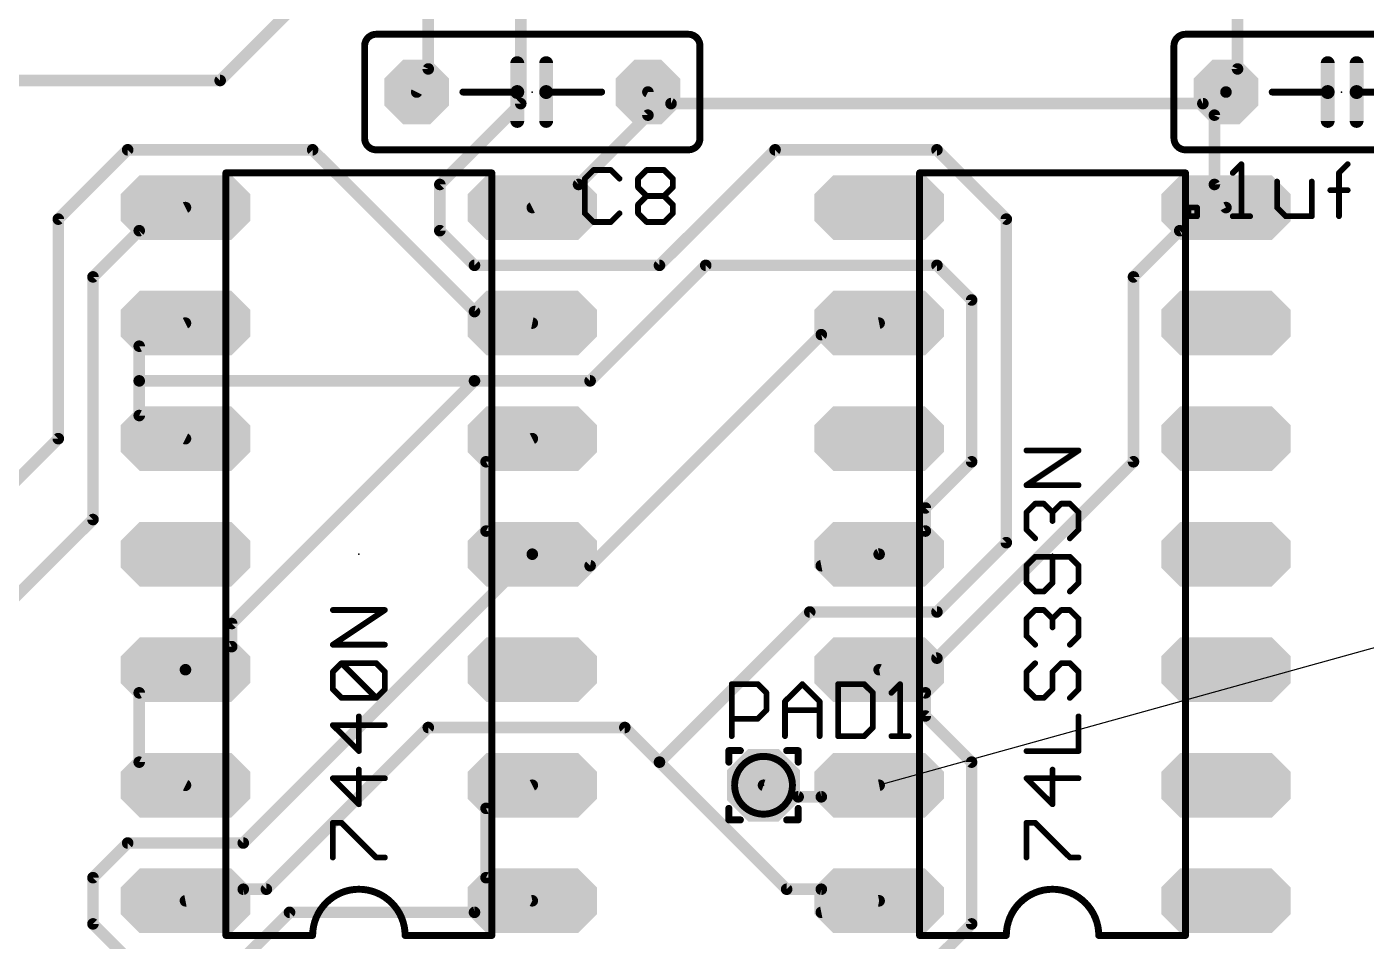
# Model space of a CAD drawing. Extents: x 0 to 127, y -4 to 62.
# Drawn here: x 26.99 to 56.42, y 24.51 to 44.62 of the extents above; entities that cross this region are included whole.
import ezdxf

# ---------------------------------------------------------------- set-up
doc = ezdxf.new("R2010")
doc.units = 0
for name, color, linetype in [('16', 172, 'CONTINUOUS'), ('17', 92, 'CONTINUOUS'), ('19', 52, 'CONTINUOUS'), ('21', 253, 'CONTINUOUS'), ('23', 7, 'CONTINUOUS'), ('25', 253, 'CONTINUOUS'), ('27', 253, 'CONTINUOUS'), ('51', 253, 'CONTINUOUS')]:
    doc.layers.add(name, color=color, linetype=linetype)

# ---------------------------------------------------------------- blocks, each defined once
blk = doc.blocks.new('OCTAGONP')
at = {"const_width": 0.5}
blk.add_lwpolyline([(-0.25, -0.1036), (-0.25, 0.1036), (-0.1036, 0.25), (0.1036, 0.25), (0.25, 0.1036), (0.25, -0.1036), (0.1036, -0.25), (-0.1036, -0.25), (-0.25, -0.1036), (-0.25, 0.1036)], dxfattribs=at)
blk = doc.blocks.new('LONGP100')
at = {"const_width": 0.5}
blk.add_lwpolyline([(-0.75, -0.1036), (-0.75, 0.1036), (-0.6036, 0.25), (0.6036, 0.25), (0.75, 0.1036), (0.75, -0.1036), (0.6036, -0.25), (-0.6036, -0.25), (-0.75, -0.1036), (-0.75, 0.1036)], dxfattribs=at)

msp = doc.modelspace()

# ---------------------------------------------------------------- linework, layer by layer
at = {"layer": '16', "const_width": 0.254}
for points in [[(53.594, 43.688), (53.594, 47.752)], [(31.242, 43.434), (35.052, 47.244)], [(37.846, 46.99), (37.846, 42.926)], [(35.814, 44.958), (35.814, 43.688)], [(21.844, 43.434), (31.242, 43.434)], [(35.814, 43.688), (35.56, 43.18)], [(53.34, 43.18), (53.594, 43.688)], [(40.64, 43.18), (40.64, 42.672)], [(41.148, 42.926), (40.64, 43.18)], [(53.34, 43.18), (52.832, 42.926)], [(53.086, 42.672), (53.34, 43.18)], [(37.846, 42.926), (36.068, 41.148)], [(52.832, 42.926), (41.148, 42.926)], [(40.64, 42.672), (39.116, 41.148)], [(53.086, 41.148), (53.086, 42.672)], [(27.686, 40.386), (29.21, 41.91)], [(29.21, 41.91), (33.274, 41.91)], [(33.274, 41.91), (36.83, 38.354)], [(40.894, 39.37), (43.434, 41.91)], [(43.434, 41.91), (46.99, 41.91)], [(46.99, 41.91), (48.514, 40.386)], [(36.068, 41.148), (36.068, 40.132)], [(39.116, 41.148), (38.1, 40.64)], [(53.34, 40.64), (53.086, 41.148)], [(29.464, 40.132), (30.48, 40.64)], [(52.324, 40.132), (53.34, 40.64)], [(27.686, 35.56), (27.686, 40.386)], [(48.514, 40.386), (48.514, 33.274)], [(28.448, 39.116), (29.464, 40.132)], [(36.068, 40.132), (36.83, 39.37)], [(51.308, 39.116), (52.324, 40.132)], [(36.83, 39.37), (40.894, 39.37)], [(39.37, 36.83), (41.91, 39.37)], [(41.91, 39.37), (46.99, 39.37)], [(46.99, 39.37), (47.752, 38.608)], [(28.448, 33.782), (28.448, 39.116)], [(51.308, 35.052), (51.308, 39.116)], [(47.752, 38.608), (47.752, 35.052)], [(36.83, 38.354), (38.1, 38.1)], [(29.464, 37.592), (30.48, 38.1)], [(39.37, 32.766), (44.45, 37.846)], [(44.45, 37.846), (45.72, 38.1)], [(29.464, 36.83), (29.464, 37.592)], [(29.464, 36.83), (29.464, 36.068)], [(36.83, 36.83), (29.464, 36.83)], [(31.496, 31.496), (36.83, 36.83)], [(36.83, 36.83), (39.37, 36.83)], [(29.464, 36.068), (30.48, 35.56)], [(26.162, 34.036), (27.686, 35.56)], [(37.084, 35.052), (38.1, 35.56)], [(37.084, 33.528), (37.084, 35.052)], [(47.752, 35.052), (46.736, 34.036)], [(46.99, 30.734), (51.308, 35.052)], [(46.736, 34.036), (46.736, 33.528)], [(26.162, 31.496), (28.448, 33.782)], [(38.1, 33.02), (37.084, 33.528)], [(46.736, 33.528), (45.72, 33.02)], [(48.514, 33.274), (46.99, 31.75)], [(31.75, 26.67), (38.1, 33.02)], [(38.1, 33.02), (39.37, 32.766)], [(45.72, 33.02), (44.45, 32.766)], [(44.196, 31.75), (40.894, 28.448)], [(46.99, 31.75), (44.196, 31.75)], [(31.496, 30.988), (31.496, 31.496)], [(30.48, 30.48), (31.496, 30.988)], [(29.464, 29.972), (30.48, 30.48)], [(45.72, 30.48), (46.99, 30.734)], [(46.736, 29.972), (45.72, 30.48)], [(29.464, 29.972), (29.464, 28.448)], [(46.736, 29.464), (46.736, 29.972)], [(47.752, 28.448), (46.736, 29.464)], [(35.814, 29.21), (32.258, 25.654)], [(40.132, 29.21), (35.814, 29.21)], [(40.894, 28.448), (40.132, 29.21)], [(29.464, 28.448), (30.48, 27.94)], [(40.894, 28.448), (43.688, 25.654)], [(47.752, 24.892), (47.752, 28.448)], [(37.084, 27.432), (38.1, 27.94)], [(43.942, 27.686), (43.18, 27.94)], [(44.45, 27.686), (45.72, 27.94)], [(43.942, 27.686), (44.45, 27.686)], [(37.084, 25.908), (37.084, 27.432)], [(28.448, 25.908), (29.21, 26.67)], [(29.21, 26.67), (31.75, 26.67)], [(28.448, 24.892), (28.448, 25.908)], [(38.1, 25.4), (37.084, 25.908)], [(31.75, 25.654), (30.48, 25.4)], [(32.258, 25.654), (31.75, 25.654)], [(43.688, 25.654), (44.45, 25.654)], [(44.45, 25.654), (45.72, 25.4)], [(36.83, 25.146), (38.1, 25.4)], [(45.72, 25.4), (44.45, 25.146)], [(28.448, 24.892), (29.21, 24.13)], [(31.75, 24.13), (32.766, 25.146)], [(32.766, 25.146), (36.83, 25.146)], [(46.99, 24.13), (47.752, 24.892)]]:
    msp.add_lwpolyline(points, dxfattribs=at)
at = {"layer": '16', "const_width": 0.127}
for points in [[(31.242, 43.3705, 1), (31.242, 43.4975)], [(35.7505, 43.688, 1), (35.8775, 43.688)], [(35.8708, 43.6596, 1), (35.7572, 43.7164)], [(53.5305, 43.688, 1), (53.6575, 43.688)], [(53.6508, 43.6596, 1), (53.5372, 43.7164)], [(31.1971, 43.4789, 1), (31.2869, 43.3891)], [(35.5032, 43.2084, 1), (35.6168, 43.1516)], [(40.7035, 43.18, 1), (40.5765, 43.18)], [(40.6684, 43.2368, 1), (40.6116, 43.1232)], [(53.2832, 43.2084, 1), (53.3968, 43.1516)], [(53.3968, 43.1516, 1), (53.2832, 43.2084)], [(53.3684, 43.1232, 1), (53.3116, 43.2368)], [(37.7825, 42.926, 1), (37.9095, 42.926)], [(37.8909, 42.8811, 1), (37.8011, 42.9709)], [(41.148, 42.9895, 1), (41.148, 42.8625)], [(41.1196, 42.8692, 1), (41.1764, 42.9828)], [(52.8036, 42.9828, 1), (52.8604, 42.8692)], [(52.832, 42.8625, 1), (52.832, 42.9895)], [(40.5765, 42.672, 1), (40.7035, 42.672)], [(40.6849, 42.6271, 1), (40.5951, 42.7169)], [(53.1495, 42.672, 1), (53.0225, 42.672)], [(53.0292, 42.7004, 1), (53.1428, 42.6436)], [(29.21, 41.9735, 1), (29.21, 41.8465)], [(29.2549, 41.8651, 1), (29.1651, 41.9549)], [(33.3189, 41.9549, 1), (33.2291, 41.8651)], [(33.274, 41.8465, 1), (33.274, 41.9735)], [(43.434, 41.9735, 1), (43.434, 41.8465)], [(43.4789, 41.8651, 1), (43.3891, 41.9549)], [(47.0349, 41.9549, 1), (46.9451, 41.8651)], [(46.99, 41.8465, 1), (46.99, 41.9735)], [(36.1315, 41.148, 1), (36.0045, 41.148)], [(36.0231, 41.1929, 1), (36.1129, 41.1031)], [(39.0711, 41.1929, 1), (39.1609, 41.1031)], [(39.1444, 41.0912, 1), (39.0876, 41.2048)], [(53.1428, 41.1764, 1), (53.0292, 41.1196)], [(53.0225, 41.148, 1), (53.1495, 41.148)], [(30.5084, 40.5832, 1), (30.4516, 40.6968)], [(38.0716, 40.6968, 1), (38.1284, 40.5832)], [(53.2832, 40.6116, 1), (53.3968, 40.6684)], [(53.3684, 40.5832, 1), (53.3116, 40.6968)], [(27.7495, 40.386, 1), (27.6225, 40.386)], [(27.6411, 40.4309, 1), (27.7309, 40.3411)], [(48.5775, 40.386, 1), (48.4505, 40.386)], [(48.4691, 40.3411, 1), (48.5589, 40.4309)], [(29.4356, 40.1888, 1), (29.4924, 40.0752)], [(29.5089, 40.0871, 1), (29.4191, 40.1769)], [(36.1129, 40.1769, 1), (36.0231, 40.0871)], [(36.0045, 40.132, 1), (36.1315, 40.132)], [(52.2956, 40.1888, 1), (52.3524, 40.0752)], [(52.3689, 40.0871, 1), (52.2791, 40.1769)], [(36.83, 39.4335, 1), (36.83, 39.3065)], [(36.7851, 39.3251, 1), (36.8749, 39.4149)], [(40.8491, 39.4149, 1), (40.9389, 39.3251)], [(40.894, 39.3065, 1), (40.894, 39.4335)], [(41.91, 39.4335, 1), (41.91, 39.3065)], [(41.9549, 39.3251, 1), (41.8651, 39.4149)], [(47.0349, 39.4149, 1), (46.9451, 39.3251)], [(46.99, 39.3065, 1), (46.99, 39.4335)], [(28.5115, 39.116, 1), (28.3845, 39.116)], [(28.4031, 39.1609, 1), (28.4929, 39.0711)], [(51.3715, 39.116, 1), (51.2445, 39.116)], [(51.2631, 39.1609, 1), (51.3529, 39.0711)], [(47.8155, 38.608, 1), (47.6885, 38.608)], [(47.7071, 38.5631, 1), (47.7969, 38.6529)], [(36.8425, 38.4163, 1), (36.8175, 38.2917)], [(36.7851, 38.3091, 1), (36.8749, 38.3989)], [(30.5084, 38.0432, 1), (30.4516, 38.1568)], [(38.0875, 38.0377, 1), (38.1125, 38.1623)], [(44.4375, 37.9083, 1), (44.4625, 37.7837)], [(44.4949, 37.8011, 1), (44.4051, 37.8909)], [(45.7325, 38.0377, 1), (45.7075, 38.1623)], [(29.5275, 37.592, 1), (29.4005, 37.592)], [(29.4356, 37.6488, 1), (29.4924, 37.5352)], [(29.5275, 36.83, 1), (29.4005, 36.83)], [(29.464, 36.8935, 1), (29.464, 36.7665)], [(29.4005, 36.83, 1), (29.5275, 36.83)], [(36.83, 36.8935, 1), (36.83, 36.7665)], [(36.8749, 36.7851, 1), (36.7851, 36.8749)], [(36.83, 36.7665, 1), (36.83, 36.8935)], [(39.3251, 36.8749, 1), (39.4149, 36.7851)], [(39.37, 36.7665, 1), (39.37, 36.8935)], [(29.4924, 36.1248, 1), (29.4356, 36.0112)], [(29.4005, 36.068, 1), (29.5275, 36.068)], [(27.6225, 35.56, 1), (27.7495, 35.56)], [(27.7309, 35.5151, 1), (27.6411, 35.6049)], [(30.4516, 35.5032, 1), (30.5084, 35.6168)], [(38.1284, 35.5032, 1), (38.0716, 35.6168)], [(37.1475, 35.052, 1), (37.0205, 35.052)], [(37.0556, 35.1088, 1), (37.1124, 34.9952)], [(47.6885, 35.052, 1), (47.8155, 35.052)], [(47.7969, 35.0071, 1), (47.7071, 35.0969)], [(51.2445, 35.052, 1), (51.3715, 35.052)], [(51.3529, 35.0071, 1), (51.2631, 35.0969)], [(46.7995, 34.036, 1), (46.6725, 34.036)], [(46.6911, 34.0809, 1), (46.7809, 33.9911)], [(28.3845, 33.782, 1), (28.5115, 33.782)], [(28.4929, 33.7371, 1), (28.4031, 33.8269)], [(37.1124, 33.5848, 1), (37.0556, 33.4712)], [(37.0205, 33.528, 1), (37.1475, 33.528)], [(46.6725, 33.528, 1), (46.7995, 33.528)], [(46.7644, 33.4712, 1), (46.7076, 33.5848)], [(48.4505, 33.274, 1), (48.5775, 33.274)], [(48.5589, 33.2291, 1), (48.4691, 33.3189)], [(38.1125, 33.0823, 1), (38.0875, 32.9577)], [(38.1449, 32.9751, 1), (38.0551, 33.0649)], [(38.0716, 32.9632, 1), (38.1284, 33.0768)], [(45.6916, 33.0768, 1), (45.7484, 32.9632)], [(45.7325, 32.9577, 1), (45.7075, 33.0823)], [(39.3251, 32.8109, 1), (39.4149, 32.7211)], [(39.3575, 32.7037, 1), (39.3825, 32.8283)], [(44.4375, 32.8283, 1), (44.4625, 32.7037)], [(44.196, 31.8135, 1), (44.196, 31.6865)], [(44.2409, 31.7051, 1), (44.1511, 31.7949)], [(46.9451, 31.7949, 1), (47.0349, 31.7051)], [(46.99, 31.6865, 1), (46.99, 31.8135)], [(31.5595, 31.496, 1), (31.4325, 31.496)], [(31.4511, 31.5409, 1), (31.5409, 31.4511)], [(31.4325, 30.988, 1), (31.5595, 30.988)], [(31.5244, 30.9312, 1), (31.4676, 31.0448)], [(30.5084, 30.4232, 1), (30.4516, 30.5368)], [(45.7484, 30.5368, 1), (45.6916, 30.4232)], [(45.7075, 30.5423, 1), (45.7325, 30.4177)], [(46.9451, 30.7789, 1), (47.0349, 30.6891)], [(47.0025, 30.6717, 1), (46.9775, 30.7963)], [(30.4516, 30.5368, 1), (30.5084, 30.4232)], [(29.5275, 29.972, 1), (29.4005, 29.972)], [(29.4356, 30.0288, 1), (29.4924, 29.9152)], [(46.7995, 29.972, 1), (46.6725, 29.972)], [(46.7076, 29.9152, 1), (46.7644, 30.0288)], [(46.7809, 29.5089, 1), (46.6911, 29.4191)], [(46.6725, 29.464, 1), (46.7995, 29.464)], [(35.814, 29.2735, 1), (35.814, 29.1465)], [(35.8589, 29.1651, 1), (35.7691, 29.2549)], [(40.1769, 29.2549, 1), (40.0871, 29.1651)], [(40.132, 29.1465, 1), (40.132, 29.2735)], [(29.4924, 28.5048, 1), (29.4356, 28.3912)], [(40.9389, 28.4929, 1), (40.8491, 28.4031)], [(40.8491, 28.4929, 1), (40.9389, 28.4031)], [(40.8491, 28.4031, 1), (40.9389, 28.4929)], [(47.8155, 28.448, 1), (47.6885, 28.448)], [(47.7071, 28.4031, 1), (47.7969, 28.4929)], [(29.4005, 28.448, 1), (29.5275, 28.448)], [(30.4516, 27.8832, 1), (30.5084, 27.9968)], [(38.1284, 27.8832, 1), (38.0716, 27.9968)], [(43.2001, 28.0002, 1), (43.1599, 27.8798)], [(45.7325, 27.8777, 1), (45.7075, 28.0023)], [(43.942, 27.7495, 1), (43.942, 27.6225)], [(43.9219, 27.6258, 1), (43.9621, 27.7462)], [(44.4375, 27.7483, 1), (44.4625, 27.6237)], [(44.45, 27.6225, 1), (44.45, 27.7495)], [(37.1475, 27.432, 1), (37.0205, 27.432)], [(37.0556, 27.4888, 1), (37.1124, 27.3752)], [(29.21, 26.7335, 1), (29.21, 26.6065)], [(29.2549, 26.6251, 1), (29.1651, 26.7149)], [(31.75, 26.6065, 1), (31.75, 26.7335)], [(31.7051, 26.7149, 1), (31.7949, 26.6251)], [(28.5115, 25.908, 1), (28.3845, 25.908)], [(28.4031, 25.9529, 1), (28.4929, 25.8631)], [(37.1124, 25.9648, 1), (37.0556, 25.8512)], [(37.0205, 25.908, 1), (37.1475, 25.908)], [(31.75, 25.7175, 1), (31.75, 25.5905)], [(31.7625, 25.5917, 1), (31.7375, 25.7163)], [(32.2131, 25.6989, 1), (32.3029, 25.6091)], [(32.258, 25.5905, 1), (32.258, 25.7175)], [(43.688, 25.7175, 1), (43.688, 25.5905)], [(43.6431, 25.6091, 1), (43.7329, 25.6989)], [(44.4625, 25.7163, 1), (44.4375, 25.5917)], [(44.45, 25.5905, 1), (44.45, 25.7175)], [(30.4675, 25.4623, 1), (30.4925, 25.3377)], [(38.0716, 25.3432, 1), (38.1284, 25.4568)], [(38.1125, 25.3377, 1), (38.0875, 25.4623)], [(45.7325, 25.3377, 1), (45.7075, 25.4623)], [(45.7075, 25.3377, 1), (45.7325, 25.4623)], [(28.4929, 24.9369, 1), (28.4031, 24.8471)], [(32.766, 25.2095, 1), (32.766, 25.0825)], [(32.8109, 25.1011, 1), (32.7211, 25.1909)], [(36.8175, 25.2083, 1), (36.8425, 25.0837)], [(36.83, 25.0825, 1), (36.83, 25.2095)], [(44.4375, 25.2083, 1), (44.4625, 25.0837)], [(47.7969, 24.8471, 1), (47.7071, 24.9369)], [(28.3845, 24.892, 1), (28.5115, 24.892)], [(47.6885, 24.892, 1), (47.8155, 24.892)]]:
    msp.add_lwpolyline(points, format="xyb", dxfattribs=at)
at = {"layer": '19'}
msp.add_line((68.58, 34.29), (45.72, 27.94), dxfattribs=at)
at = {"layer": '21'}
for points, const_width in [([(34.671, 44.45, 0.4142), (34.417, 44.196)], 0.1524), ([(34.671, 44.4881, 1), (34.671, 44.4119)], 0.0762), ([(34.671, 44.4119, 1), (34.671, 44.4881)], 0.0762), ([(41.783, 44.196, 0.4142), (41.529, 44.45)], 0.1524), ([(41.529, 44.4881, 1), (41.529, 44.4119)], 0.0762), ([(41.529, 44.4119, 1), (41.529, 44.4881)], 0.0762), ([(52.451, 44.45, 0.4142), (52.197, 44.196)], 0.1524), ([(52.451, 44.4881, 1), (52.451, 44.4119)], 0.0762), ([(52.451, 44.4119, 1), (52.451, 44.4881)], 0.0762), ([(34.4551, 44.196, 1), (34.3789, 44.196)], 0.0762), ([(34.3789, 44.196, 1), (34.4551, 44.196)], 0.0762), ([(41.8211, 44.196, 1), (41.7449, 44.196)], 0.0762), ([(41.7449, 44.196, 1), (41.8211, 44.196)], 0.0762), ([(52.2351, 44.196, 1), (52.1589, 44.196)], 0.0762), ([(52.1589, 44.196, 1), (52.2351, 44.196)], 0.0762), ([(37.846, 43.815, 1), (37.6936, 43.815)], 0.1524), ([(38.481, 43.815, 1), (38.3286, 43.815)], 0.1524), ([(55.6514, 43.815, 1), (55.499, 43.815)], 0.1524), ([(56.2864, 43.815, 1), (56.134, 43.815)], 0.1524), ([(37.846, 43.18, 1), (37.6936, 43.18)], 0.1524), ([(38.481, 43.18, 1), (38.3286, 43.18)], 0.1524), ([(55.6514, 43.18, 1), (55.499, 43.18)], 0.1524), ([(56.2864, 43.18, 1), (56.134, 43.18)], 0.1524), ([(36.576, 43.2181, 1), (36.576, 43.1419)], 0.0762), ([(37.6936, 43.18, 1), (37.846, 43.18)], 0.1524), ([(37.7698, 43.1419, 1), (37.7698, 43.2181)], 0.0762), ([(38.3286, 43.18, 1), (38.481, 43.18)], 0.1524), ([(38.4048, 43.2181, 1), (38.4048, 43.1419)], 0.0762), ([(39.624, 43.1419, 1), (39.624, 43.2181)], 0.0762), ([(54.356, 43.2181, 1), (54.356, 43.1419)], 0.0762), ([(55.499, 43.18, 1), (55.6514, 43.18)], 0.1524), ([(55.5752, 43.1419, 1), (55.5752, 43.2181)], 0.0762), ([(56.134, 43.18, 1), (56.2864, 43.18)], 0.1524), ([(56.2102, 43.2181, 1), (56.2102, 43.1419)], 0.0762), ([(37.6936, 42.545, 1), (37.846, 42.545)], 0.1524), ([(38.3286, 42.545, 1), (38.481, 42.545)], 0.1524), ([(55.499, 42.545, 1), (55.6514, 42.545)], 0.1524), ([(56.134, 42.545, 1), (56.2864, 42.545)], 0.1524), ([(34.417, 42.164, 0.4142), (34.671, 41.91)], 0.1524), ([(34.4551, 42.164, 1), (34.3789, 42.164)], 0.0762), ([(34.3789, 42.164, 1), (34.4551, 42.164)], 0.0762), ([(41.529, 41.91, 0.4142), (41.783, 42.164)], 0.1524), ([(41.8211, 42.164, 1), (41.7449, 42.164)], 0.0762), ([(41.7449, 42.164, 1), (41.8211, 42.164)], 0.0762), ([(52.197, 42.164, 0.4142), (52.451, 41.91)], 0.1524), ([(52.2351, 42.164, 1), (52.1589, 42.164)], 0.0762), ([(52.1589, 42.164, 1), (52.2351, 42.164)], 0.0762), ([(34.671, 41.9481, 1), (34.671, 41.8719)], 0.0762), ([(34.671, 41.8719, 1), (34.671, 41.9481)], 0.0762), ([(41.529, 41.9481, 1), (41.529, 41.8719)], 0.0762), ([(41.529, 41.8719, 1), (41.529, 41.9481)], 0.0762), ([(52.451, 41.9481, 1), (52.451, 41.8719)], 0.0762), ([(52.451, 41.8719, 1), (52.451, 41.9481)], 0.0762), ([(31.4071, 41.402, 1), (31.3309, 41.402)], 0.0762), ([(31.369, 41.4401, 1), (31.369, 41.3639)], 0.0762), ([(37.2491, 41.402, 1), (37.1729, 41.402)], 0.0762), ([(37.211, 41.3639, 1), (37.211, 41.4401)], 0.0762), ([(46.6471, 41.402, 1), (46.5709, 41.402)], 0.0762), ([(46.609, 41.4401, 1), (46.609, 41.3639)], 0.0762), ([(52.4891, 41.402, 1), (52.4129, 41.402)], 0.0762), ([(52.451, 41.3639, 1), (52.451, 41.4401)], 0.0762), ([(42.418, 28.7401, 1), (42.418, 28.6639)], 0.0762), ([(42.4561, 28.702, 1), (42.3799, 28.702)], 0.0762), ([(42.672, 28.6639, 1), (42.672, 28.7401)], 0.0762), ([(43.688, 28.7401, 1), (43.688, 28.6639)], 0.0762), ([(43.9801, 28.702, 1), (43.9039, 28.702)], 0.0762), ([(43.942, 28.6639, 1), (43.942, 28.7401)], 0.0762), ([(42.3799, 28.448, 1), (42.4561, 28.448)], 0.0762), ([(43.9039, 28.448, 1), (43.9801, 28.448)], 0.0762), ([(42.4561, 27.432, 1), (42.3799, 27.432)], 0.0762), ([(43.9801, 27.432, 1), (43.9039, 27.432)], 0.0762), ([(42.418, 27.2161, 1), (42.418, 27.1399)], 0.0762), ([(42.3799, 27.178, 1), (42.4561, 27.178)], 0.0762), ([(42.672, 27.1399, 1), (42.672, 27.2161)], 0.0762), ([(43.688, 27.2161, 1), (43.688, 27.1399)], 0.0762), ([(43.9039, 27.178, 1), (43.9801, 27.178)], 0.0762), ([(43.942, 27.1399, 1), (43.942, 27.2161)], 0.0762), ([(35.306, 24.638, 1), (33.274, 24.638)], 0.1524), ([(50.546, 24.638, 1), (48.514, 24.638)], 0.1524), ([(31.369, 24.6761, 1), (31.369, 24.5999)], 0.0762), ([(31.3309, 24.638, 1), (31.4071, 24.638)], 0.0762), ([(33.2359, 24.638, 1), (33.3121, 24.638)], 0.0762), ([(33.274, 24.5999, 1), (33.274, 24.6761)], 0.0762), ([(35.306, 24.6761, 1), (35.306, 24.5999)], 0.0762), ([(35.2679, 24.638, 1), (35.3441, 24.638)], 0.0762), ([(37.1729, 24.638, 1), (37.2491, 24.638)], 0.0762), ([(37.211, 24.5999, 1), (37.211, 24.6761)], 0.0762), ([(46.609, 24.6761, 1), (46.609, 24.5999)], 0.0762), ([(46.5709, 24.638, 1), (46.6471, 24.638)], 0.0762), ([(48.4759, 24.638, 1), (48.5521, 24.638)], 0.0762), ([(48.514, 24.5999, 1), (48.514, 24.6761)], 0.0762), ([(50.546, 24.6761, 1), (50.546, 24.5999)], 0.0762), ([(50.5079, 24.638, 1), (50.5841, 24.638)], 0.0762), ([(52.4129, 24.638, 1), (52.4891, 24.638)], 0.0762), ([(52.451, 24.5999, 1), (52.451, 24.6761)], 0.0762)]:
    msp.add_lwpolyline(points, format="xyb", dxfattribs=dict(at, const_width=const_width))
for points, const_width in [([(41.529, 44.45), (34.671, 44.45)], 0.1524), ([(59.309, 44.45), (52.451, 44.45)], 0.1524), ([(34.417, 44.196), (34.417, 42.164)], 0.1524), ([(41.783, 42.164), (41.783, 44.196)], 0.1524), ([(52.197, 44.196), (52.197, 42.164)], 0.1524), ([(37.7698, 43.18), (37.7698, 43.815)], 0.3048), ([(38.4048, 43.18), (38.4048, 43.815)], 0.3048), ([(55.5752, 43.815), (55.5752, 43.18)], 0.3048), ([(56.2102, 43.815), (56.2102, 43.18)], 0.3048), ([(37.7698, 42.545), (37.7698, 43.18)], 0.3048), ([(38.4048, 42.545), (38.4048, 43.18)], 0.3048), ([(55.5752, 43.18), (55.5752, 42.545)], 0.3048), ([(56.2102, 43.18), (56.2102, 42.545)], 0.3048), ([(37.7698, 43.18), (36.576, 43.18)], 0.1524), ([(38.4048, 43.18), (39.624, 43.18)], 0.1524), ([(55.5752, 43.18), (54.356, 43.18)], 0.1524), ([(56.2102, 43.18), (57.404, 43.18)], 0.1524), ([(34.671, 41.91), (41.529, 41.91)], 0.1524), ([(52.451, 41.91), (59.309, 41.91)], 0.1524), ([(31.369, 41.402), (31.369, 24.638)], 0.1524), ([(31.369, 41.402), (37.211, 41.402)], 0.1524), ([(37.211, 24.638), (37.211, 41.402)], 0.1524), ([(46.609, 41.402), (46.609, 24.638)], 0.1524), ([(46.609, 41.402), (52.451, 41.402)], 0.1524), ([(52.451, 24.638), (52.451, 41.402)], 0.1524), ([(42.418, 28.702), (42.672, 28.702)], 0.1524), ([(42.418, 28.702), (42.418, 28.448)], 0.1524), ([(43.942, 28.702), (43.688, 28.702)], 0.1524), ([(43.942, 28.702), (43.942, 28.448)], 0.1524), ([(42.418, 27.178), (42.418, 27.432)], 0.1524), ([(43.942, 27.432), (43.942, 27.178)], 0.1524), ([(42.672, 27.178), (42.418, 27.178)], 0.1524), ([(43.942, 27.178), (43.688, 27.178)], 0.1524), ([(31.369, 24.638), (33.274, 24.638)], 0.1524), ([(37.211, 24.638), (35.306, 24.638)], 0.1524), ([(46.609, 24.638), (48.514, 24.638)], 0.1524), ([(52.451, 24.638), (50.546, 24.638)], 0.1524)]:
    msp.add_lwpolyline(points, dxfattribs=dict(at, const_width=const_width))
at = {"layer": '23'}
for p in [(38.1, 43.18), (55.88, 43.18), (34.29, 33.02), (49.53, 33.02), (43.18, 27.94)]:
    msp.add_point(p, dxfattribs=at)
at = {"layer": '25', "const_width": 0.127}
for points in [[(39.4444, 41.4664), (39.2538, 41.2758)], [(39.8257, 41.4664), (39.4444, 41.4664)], [(40.0164, 41.2758), (39.8257, 41.4664)], [(40.4231, 41.2758), (40.6137, 41.4664)], [(40.6137, 41.4664), (40.995, 41.4664)], [(40.995, 41.4664), (41.1857, 41.2758)], [(39.2538, 41.2758), (39.2538, 40.5131)], [(40.4231, 41.0851), (40.4231, 41.2758)], [(41.1857, 41.2758), (41.1857, 41.0851)], [(40.6137, 40.8944), (40.4231, 41.0851)], [(40.4231, 40.7038), (40.6137, 40.8944)], [(40.6137, 40.8944), (40.995, 40.8944)], [(41.1857, 41.0851), (40.995, 40.8944)], [(40.995, 40.8944), (41.1857, 40.7038)], [(40.4231, 40.5131), (40.4231, 40.7038)], [(41.1857, 40.7038), (41.1857, 40.5131)], [(39.2538, 40.5131), (39.4444, 40.3225)], [(39.4444, 40.3225), (39.8257, 40.3225)], [(39.8257, 40.3225), (40.0164, 40.5131)], [(40.6137, 40.3225), (40.4231, 40.5131)], [(40.995, 40.3225), (40.6137, 40.3225)], [(41.1857, 40.5131), (40.995, 40.3225)], [(42.4815, 29.0195), (42.4815, 30.1634)], [(42.4815, 30.1634), (43.0534, 30.1634)], [(43.0534, 30.1634), (43.2441, 29.9728)], [(43.2441, 29.9728), (43.2441, 29.5914)], [(43.6508, 29.7821), (44.0321, 30.1634)], [(44.0321, 30.1634), (44.4134, 29.7821)], [(44.8201, 30.1634), (44.8201, 29.0195)], [(45.392, 30.1634), (44.8201, 30.1634)], [(45.5827, 29.9728), (45.392, 30.1634)], [(45.5827, 29.2101), (45.5827, 29.9728)], [(45.9894, 29.9728), (46.18, 30.1634)], [(46.18, 30.1634), (46.18, 29.0195)], [(43.6508, 29.0195), (43.6508, 29.7821)], [(44.4134, 29.7821), (44.4134, 29.0195)], [(43.0534, 29.4008), (42.4815, 29.4008)], [(43.2441, 29.5914), (43.0534, 29.4008)], [(43.6508, 29.5914), (44.4134, 29.5914)], [(45.392, 29.0195), (45.5827, 29.2101)], [(44.8201, 29.0195), (45.392, 29.0195)], [(45.9894, 29.0195), (46.3707, 29.0195)]]:
    msp.add_lwpolyline(points, dxfattribs=at)
at = {"layer": '25', "const_width": 0.0635}
for points in [[(39.4444, 41.4982, 1), (39.4444, 41.4346)], [(39.4669, 41.4439, 1), (39.4219, 41.4889)], [(39.8481, 41.4889, 1), (39.8033, 41.4439)], [(39.8257, 41.4346, 1), (39.8257, 41.4982)], [(40.6137, 41.4982, 1), (40.6137, 41.4346)], [(40.6362, 41.4439, 1), (40.5912, 41.4889)], [(41.0174, 41.4889, 1), (40.9726, 41.4439)], [(40.995, 41.4346, 1), (40.995, 41.4982)], [(39.2313, 41.2983, 1), (39.2763, 41.2533)], [(39.2856, 41.2758, 1), (39.2221, 41.2758)], [(39.994, 41.2533, 1), (40.0388, 41.2983)], [(40.4006, 41.2983, 1), (40.4456, 41.2533)], [(40.4549, 41.2758, 1), (40.3914, 41.2758)], [(41.2175, 41.2758, 1), (41.154, 41.2758)], [(41.1633, 41.2533, 1), (41.2081, 41.2983)], [(40.4456, 41.1075, 1), (40.4006, 41.0627)], [(40.3914, 41.0851, 1), (40.4549, 41.0851)], [(40.6137, 40.9262, 1), (40.6137, 40.8627)], [(40.6362, 40.8719, 1), (40.5912, 40.9169)], [(40.5912, 40.872, 1), (40.6362, 40.9168)], [(40.9725, 40.9169, 1), (41.0175, 40.8719)], [(41.0174, 40.9169, 1), (40.9726, 40.8719)], [(40.995, 40.8627, 1), (40.995, 40.9262)], [(41.154, 41.0851, 1), (41.2175, 41.0851)], [(41.2082, 41.0626, 1), (41.1632, 41.1076)], [(40.4006, 40.7263, 1), (40.4456, 40.6813)], [(40.4549, 40.7038, 1), (40.3914, 40.7038)], [(41.2175, 40.7038, 1), (41.154, 40.7038)], [(41.1633, 40.6813, 1), (41.2081, 40.7263)], [(39.2763, 40.5356, 1), (39.2313, 40.4906)], [(39.2221, 40.5131, 1), (39.2856, 40.5131)], [(39.4444, 40.3543, 1), (39.4444, 40.2908)], [(39.4219, 40.3, 1), (39.4669, 40.345)], [(39.8033, 40.345, 1), (39.8481, 40.3)], [(39.8257, 40.2908, 1), (39.8257, 40.3543)], [(40.0388, 40.4906, 1), (39.994, 40.5356)], [(40.4456, 40.5356, 1), (40.4006, 40.4906)], [(40.3914, 40.5131, 1), (40.4549, 40.5131)], [(40.6137, 40.3543, 1), (40.6137, 40.2908)], [(40.5912, 40.3, 1), (40.6362, 40.345)], [(40.9726, 40.345, 1), (41.0174, 40.3)], [(40.995, 40.2908, 1), (40.995, 40.3543)], [(41.154, 40.5131, 1), (41.2175, 40.5131)], [(41.2081, 40.4906, 1), (41.1633, 40.5356)], [(42.5133, 30.1634, 1), (42.4498, 30.1634)], [(42.4815, 30.1952, 1), (42.4815, 30.1317)], [(43.0758, 30.1859, 1), (43.031, 30.1409)], [(43.0534, 30.1317, 1), (43.0534, 30.1952)], [(43.2759, 29.9728, 1), (43.2124, 29.9728)], [(43.2217, 29.9503, 1), (43.2665, 29.9953)], [(44.0546, 30.1859, 1), (44.0096, 30.1409)], [(44.0546, 30.1409, 1), (44.0096, 30.1859)], [(44.8519, 30.1634, 1), (44.7884, 30.1634)], [(44.8201, 30.1952, 1), (44.8201, 30.1317)], [(45.4144, 30.1859, 1), (45.3696, 30.1409)], [(45.392, 30.1317, 1), (45.392, 30.1952)], [(45.6145, 29.9728, 1), (45.551, 29.9728)], [(45.5603, 29.9503, 1), (45.6051, 29.9953)], [(45.9669, 29.9953, 1), (46.0119, 29.9503)], [(46.2118, 30.1634, 1), (46.1482, 30.1634)], [(46.2025, 30.1409, 1), (46.1575, 30.1859)], [(43.6283, 29.8046, 1), (43.6733, 29.7596)], [(43.6826, 29.7821, 1), (43.6191, 29.7821)], [(44.4452, 29.7821, 1), (44.3817, 29.7821)], [(44.3909, 29.7596, 1), (44.4359, 29.8046)], [(42.4815, 29.4325, 1), (42.4815, 29.3691)], [(43.031, 29.4233, 1), (43.0758, 29.3783)], [(43.0534, 29.3691, 1), (43.0534, 29.4325)], [(43.2124, 29.5914, 1), (43.2759, 29.5914)], [(43.2665, 29.5689, 1), (43.2217, 29.6139)], [(43.6508, 29.6231, 1), (43.6508, 29.5597)], [(44.4134, 29.5597, 1), (44.4134, 29.6231)], [(45.551, 29.2101, 1), (45.6145, 29.2101)], [(45.6051, 29.1876, 1), (45.5603, 29.2326)], [(42.4498, 29.0195, 1), (42.5133, 29.0195)], [(43.6191, 29.0195, 1), (43.6826, 29.0195)], [(44.3817, 29.0195, 1), (44.4452, 29.0195)], [(44.8201, 29.0513, 1), (44.8201, 28.9878)], [(44.7884, 29.0195, 1), (44.8519, 29.0195)], [(45.3696, 29.042, 1), (45.4144, 28.997)], [(45.392, 28.9878, 1), (45.392, 29.0513)], [(45.9894, 29.0513, 1), (45.9894, 28.9878)], [(46.1482, 29.0195, 1), (46.2118, 29.0195)], [(46.3707, 28.9878, 1), (46.3707, 29.0513)]]:
    msp.add_lwpolyline(points, format="xyb", dxfattribs=at)
at = {"layer": '27', "const_width": 0.127}
for points in [[(53.4889, 41.4028), (53.6795, 41.5934)], [(53.6795, 41.5934), (53.6795, 40.4495)], [(55.8232, 41.4028), (56.0139, 41.5934)], [(54.4633, 41.2121), (54.4633, 40.6401)], [(55.2259, 40.4495), (55.2259, 41.2121)], [(55.8232, 40.4495), (55.8232, 41.4028)], [(55.6326, 41.0214), (56.0139, 41.0214)], [(52.5145, 40.4495), (52.5145, 40.6401)], [(52.5145, 40.6401), (52.7051, 40.6401)], [(52.7051, 40.6401), (52.7051, 40.4495)], [(54.4633, 40.6401), (54.6539, 40.4495)], [(52.7051, 40.4495), (52.5145, 40.4495)], [(53.4889, 40.4495), (53.8702, 40.4495)], [(54.6539, 40.4495), (55.2259, 40.4495)], [(48.9576, 34.5376), (50.1015, 35.3002)], [(50.1015, 35.3002), (48.9576, 35.3002)], [(50.1015, 34.5376), (48.9576, 34.5376)], [(48.9576, 33.9402), (49.1482, 34.1309)], [(49.1482, 34.1309), (49.3389, 34.1309)], [(49.3389, 34.1309), (49.5296, 33.9402)], [(49.5296, 33.9402), (49.7202, 34.1309)], [(49.7202, 34.1309), (49.9109, 34.1309)], [(49.9109, 34.1309), (50.1015, 33.9402)], [(48.9576, 33.5589), (48.9576, 33.9402)], [(49.5296, 33.9402), (49.5296, 33.7496)], [(50.1015, 33.9402), (50.1015, 33.5589)], [(49.1482, 33.3683), (48.9576, 33.5589)], [(50.1015, 33.5589), (49.9109, 33.3683)], [(49.1482, 32.9616), (48.9576, 32.7709)], [(49.9109, 32.9616), (49.1482, 32.9616)], [(49.5296, 32.3896), (49.5296, 32.9616)], [(50.1015, 32.7709), (49.9109, 32.9616)], [(48.9576, 32.7709), (48.9576, 32.3896)], [(50.1015, 32.3896), (50.1015, 32.7709)], [(48.9576, 32.3896), (49.1482, 32.199)], [(49.3389, 32.199), (49.5296, 32.3896)], [(49.9109, 32.199), (50.1015, 32.3896)], [(49.1482, 32.199), (49.3389, 32.199)], [(33.7176, 31.0297), (34.8615, 31.7923)], [(34.8615, 31.7923), (33.7176, 31.7923)], [(48.9576, 31.6016), (49.1482, 31.7923)], [(49.1482, 31.7923), (49.3389, 31.7923)], [(49.3389, 31.7923), (49.5296, 31.6016)], [(49.5296, 31.6016), (49.7202, 31.7923)], [(49.7202, 31.7923), (49.9109, 31.7923)], [(49.9109, 31.7923), (50.1015, 31.6016)], [(48.9576, 31.2203), (48.9576, 31.6016)], [(49.5296, 31.6016), (49.5296, 31.411)], [(50.1015, 31.6016), (50.1015, 31.2203)], [(49.1482, 31.0297), (48.9576, 31.2203)], [(50.1015, 31.2203), (49.9109, 31.0297)], [(34.8615, 31.0297), (33.7176, 31.0297)], [(33.7176, 30.4323), (33.9082, 30.623)], [(33.9082, 30.623), (34.6709, 30.623)], [(34.6709, 29.8604), (33.9082, 30.623)], [(34.6709, 30.623), (34.8615, 30.4323)], [(49.1482, 30.623), (48.9576, 30.4323)], [(49.5296, 30.4323), (49.7202, 30.623)], [(49.7202, 30.623), (49.9109, 30.623)], [(49.9109, 30.623), (50.1015, 30.4323)], [(33.7176, 30.051), (33.7176, 30.4323)], [(34.8615, 30.4323), (34.8615, 30.051)], [(48.9576, 30.4323), (48.9576, 30.051)], [(49.5296, 30.051), (49.5296, 30.4323)], [(50.1015, 30.4323), (50.1015, 30.051)], [(33.9082, 29.8604), (33.7176, 30.051)], [(34.8615, 30.051), (34.6709, 29.8604)], [(48.9576, 30.051), (49.1482, 29.8604)], [(49.3389, 29.8604), (49.5296, 30.051)], [(50.1015, 30.051), (49.9109, 29.8604)], [(34.6709, 29.8604), (33.9082, 29.8604)], [(49.1482, 29.8604), (49.3389, 29.8604)], [(34.2896, 28.6911), (34.2896, 29.4537)], [(50.1015, 28.6911), (50.1015, 29.4537)], [(34.8615, 29.263), (33.7176, 29.263)], [(33.7176, 29.263), (34.2896, 28.6911)], [(48.9576, 28.6911), (50.1015, 28.6911)], [(34.2896, 27.5218), (34.2896, 28.2844)], [(49.5296, 27.5218), (49.5296, 28.2844)], [(34.8615, 28.0937), (33.7176, 28.0937)], [(33.7176, 28.0937), (34.2896, 27.5218)], [(50.1015, 28.0937), (48.9576, 28.0937)], [(48.9576, 28.0937), (49.5296, 27.5218)], [(33.7176, 26.3525), (33.7176, 27.1151)], [(33.7176, 27.1151), (33.9082, 27.1151)], [(33.9082, 27.1151), (34.6709, 26.3525)], [(48.9576, 26.3525), (48.9576, 27.1151)], [(48.9576, 27.1151), (49.1482, 27.1151)], [(49.1482, 27.1151), (49.9109, 26.3525)], [(34.6709, 26.3525), (34.8615, 26.3525)], [(49.9109, 26.3525), (50.1015, 26.3525)]]:
    msp.add_lwpolyline(points, dxfattribs=at)
at = {"layer": '27', "const_width": 0.0635}
for points in [[(53.7113, 41.5934, 1), (53.6478, 41.5934)], [(53.702, 41.5709, 1), (53.657, 41.6159)], [(56.0363, 41.5709, 1), (55.9915, 41.6159)], [(53.4664, 41.4253, 1), (53.5114, 41.3803)], [(54.4951, 41.2121, 1), (54.4316, 41.2121)], [(55.2577, 41.2121, 1), (55.1942, 41.2121)], [(55.855, 41.4028, 1), (55.7914, 41.4028)], [(55.8008, 41.4253, 1), (55.8456, 41.3803)], [(55.6326, 41.0532, 1), (55.6326, 40.9896)], [(56.0139, 40.9896, 1), (56.0139, 41.0532)], [(52.5145, 40.6719, 1), (52.5145, 40.6084)], [(52.5463, 40.6401, 1), (52.4828, 40.6401)], [(52.7369, 40.6401, 1), (52.6733, 40.6401)], [(52.7051, 40.6084, 1), (52.7051, 40.6719)], [(54.4858, 40.6626, 1), (54.4408, 40.6176)], [(54.4316, 40.6401, 1), (54.4951, 40.6401)], [(52.5145, 40.4813, 1), (52.5145, 40.4177)], [(52.4828, 40.4495, 1), (52.5463, 40.4495)], [(52.6733, 40.4495, 1), (52.7369, 40.4495)], [(52.7051, 40.4177, 1), (52.7051, 40.4813)], [(53.4889, 40.4813, 1), (53.4889, 40.4177)], [(53.6478, 40.4495, 1), (53.7113, 40.4495)], [(53.8702, 40.4177, 1), (53.8702, 40.4813)], [(54.6539, 40.4813, 1), (54.6539, 40.4177)], [(54.6314, 40.427, 1), (54.6764, 40.472)], [(55.1942, 40.4495, 1), (55.2577, 40.4495)], [(55.2259, 40.4177, 1), (55.2259, 40.4813)], [(55.7914, 40.4495, 1), (55.855, 40.4495)], [(48.9576, 35.332, 1), (48.9576, 35.2685)], [(50.1191, 35.2738, 1), (50.0839, 35.3266)], [(50.1015, 35.2685, 1), (50.1015, 35.332)], [(48.9576, 34.5694, 1), (48.9576, 34.5059)], [(48.94, 34.564, 1), (48.9752, 34.5112)], [(50.1015, 34.5059, 1), (50.1015, 34.5694)], [(49.1482, 34.1627, 1), (49.1482, 34.0992)], [(49.1707, 34.1085, 1), (49.1257, 34.1533)], [(49.3614, 34.1534, 1), (49.3164, 34.1084)], [(49.3389, 34.0992, 1), (49.3389, 34.1627)], [(49.7202, 34.1627, 1), (49.7202, 34.0992)], [(49.7427, 34.1085, 1), (49.6977, 34.1533)], [(49.9334, 34.1533, 1), (49.8884, 34.1085)], [(49.9109, 34.0992, 1), (49.9109, 34.1627)], [(48.9894, 33.9402, 1), (48.9258, 33.9402)], [(48.9351, 33.9626, 1), (48.9801, 33.9178)], [(49.5614, 33.9402, 1), (49.4979, 33.9402)], [(49.5071, 33.9626, 1), (49.5521, 33.9178)], [(49.5071, 33.9177, 1), (49.5521, 33.9627)], [(50.1333, 33.9402, 1), (50.0697, 33.9402)], [(50.079, 33.9178, 1), (50.124, 33.9626)], [(48.9801, 33.5814, 1), (48.9351, 33.5364)], [(48.9258, 33.5589, 1), (48.9894, 33.5589)], [(49.4979, 33.7496, 1), (49.5614, 33.7496)], [(50.0697, 33.5589, 1), (50.1333, 33.5589)], [(50.124, 33.5364, 1), (50.079, 33.5814)], [(49.1257, 33.3458, 1), (49.1707, 33.3908)], [(49.8884, 33.3908, 1), (49.9334, 33.3458)], [(49.1482, 32.9934, 1), (49.1482, 32.9299)], [(49.1707, 32.9392, 1), (49.1257, 32.984)], [(49.5614, 32.9616, 1), (49.4979, 32.9616)], [(49.9334, 32.984, 1), (49.8884, 32.9392)], [(49.9109, 32.9299, 1), (49.9109, 32.9934)], [(48.9894, 32.7709, 1), (48.9258, 32.7709)], [(48.9351, 32.7933, 1), (48.9801, 32.7485)], [(50.1333, 32.7709, 1), (50.0697, 32.7709)], [(50.079, 32.7485, 1), (50.124, 32.7933)], [(48.9801, 32.4121, 1), (48.9351, 32.3671)], [(48.9258, 32.3896, 1), (48.9894, 32.3896)], [(49.4979, 32.3896, 1), (49.5614, 32.3896)], [(49.552, 32.3671, 1), (49.5072, 32.4121)], [(50.0697, 32.3896, 1), (50.1333, 32.3896)], [(50.124, 32.3671, 1), (50.079, 32.4121)], [(49.1482, 32.2308, 1), (49.1482, 32.1672)], [(49.1257, 32.1765, 1), (49.1707, 32.2215)], [(49.3165, 32.2215, 1), (49.3613, 32.1765)], [(49.3389, 32.1672, 1), (49.3389, 32.2308)], [(49.8884, 32.2215, 1), (49.9334, 32.1765)], [(33.7176, 31.8241, 1), (33.7176, 31.7606)], [(34.8791, 31.7659, 1), (34.8439, 31.8187)], [(34.8615, 31.7606, 1), (34.8615, 31.8241)], [(49.1482, 31.8241, 1), (49.1482, 31.7606)], [(49.1707, 31.7699, 1), (49.1257, 31.8147)], [(49.3614, 31.8148, 1), (49.3164, 31.7698)], [(49.3389, 31.7606, 1), (49.3389, 31.8241)], [(49.7202, 31.8241, 1), (49.7202, 31.7606)], [(49.7427, 31.7699, 1), (49.6977, 31.8147)], [(49.9334, 31.8147, 1), (49.8884, 31.7699)], [(49.9109, 31.7606, 1), (49.9109, 31.8241)], [(48.9894, 31.6016, 1), (48.9258, 31.6016)], [(48.9351, 31.624, 1), (48.9801, 31.5792)], [(49.5614, 31.6016, 1), (49.4979, 31.6016)], [(49.5071, 31.624, 1), (49.5521, 31.5792)], [(49.5071, 31.5791, 1), (49.5521, 31.6241)], [(50.1333, 31.6016, 1), (50.0697, 31.6016)], [(50.079, 31.5792, 1), (50.124, 31.624)], [(48.9801, 31.2428, 1), (48.9351, 31.1978)], [(48.9258, 31.2203, 1), (48.9894, 31.2203)], [(49.4979, 31.411, 1), (49.5614, 31.411)], [(50.0697, 31.2203, 1), (50.1333, 31.2203)], [(50.124, 31.1978, 1), (50.079, 31.2428)], [(33.7176, 31.0615, 1), (33.7176, 30.998)], [(33.7, 31.0561, 1), (33.7352, 31.0033)], [(34.8615, 30.998, 1), (34.8615, 31.0615)], [(49.1257, 31.0072, 1), (49.1707, 31.0522)], [(49.8884, 31.0522, 1), (49.9334, 31.0072)], [(33.9082, 30.6548, 1), (33.9082, 30.5913)], [(33.9306, 30.6455, 1), (33.8858, 30.6005)], [(33.9307, 30.6006, 1), (33.8857, 30.6454)], [(34.6934, 30.6454, 1), (34.6484, 30.6006)], [(34.6709, 30.5913, 1), (34.6709, 30.6548)], [(49.1707, 30.6006, 1), (49.1257, 30.6454)], [(49.7202, 30.6548, 1), (49.7202, 30.5913)], [(49.7427, 30.6006, 1), (49.6977, 30.6454)], [(49.9334, 30.6454, 1), (49.8884, 30.6006)], [(49.9109, 30.5913, 1), (49.9109, 30.6548)], [(33.7494, 30.4323, 1), (33.6859, 30.4323)], [(33.6951, 30.4547, 1), (33.7401, 30.4099)], [(34.8933, 30.4323, 1), (34.8297, 30.4323)], [(34.839, 30.4099, 1), (34.884, 30.4547)], [(48.9894, 30.4323, 1), (48.9258, 30.4323)], [(48.9351, 30.4547, 1), (48.9801, 30.4099)], [(49.5614, 30.4323, 1), (49.4979, 30.4323)], [(49.5071, 30.4547, 1), (49.5521, 30.4099)], [(50.1333, 30.4323, 1), (50.0697, 30.4323)], [(50.079, 30.4099, 1), (50.124, 30.4547)], [(33.7401, 30.0735, 1), (33.6951, 30.0285)], [(33.6859, 30.051, 1), (33.7494, 30.051)], [(34.8297, 30.051, 1), (34.8933, 30.051)], [(34.884, 30.0285, 1), (34.839, 30.0735)], [(48.9801, 30.0735, 1), (48.9351, 30.0285)], [(48.9258, 30.051, 1), (48.9894, 30.051)], [(49.4979, 30.051, 1), (49.5614, 30.051)], [(49.552, 30.0285, 1), (49.5072, 30.0735)], [(50.0697, 30.051, 1), (50.1333, 30.051)], [(50.124, 30.0285, 1), (50.079, 30.0735)], [(33.9082, 29.8922, 1), (33.9082, 29.8287)], [(33.8857, 29.8379, 1), (33.9307, 29.8829)], [(34.6484, 29.8829, 1), (34.6934, 29.8379)], [(34.6485, 29.8379, 1), (34.6933, 29.8829)], [(34.6709, 29.8287, 1), (34.6709, 29.8922)], [(49.1482, 29.8922, 1), (49.1482, 29.8287)], [(49.1257, 29.8379, 1), (49.1707, 29.8829)], [(49.3165, 29.8829, 1), (49.3613, 29.8379)], [(49.3389, 29.8287, 1), (49.3389, 29.8922)], [(49.8884, 29.8829, 1), (49.9334, 29.8379)], [(34.3214, 29.4537, 1), (34.2578, 29.4537)], [(50.1333, 29.4537, 1), (50.0697, 29.4537)], [(33.7176, 29.2948, 1), (33.7176, 29.2313)], [(33.74, 29.2855, 1), (33.6952, 29.2405)], [(34.8615, 29.2313, 1), (34.8615, 29.2948)], [(34.2578, 28.6911, 1), (34.3214, 28.6911)], [(34.2672, 28.6686, 1), (34.312, 28.7136)], [(48.9576, 28.7229, 1), (48.9576, 28.6594)], [(50.0697, 28.6911, 1), (50.1333, 28.6911)], [(50.1015, 28.6594, 1), (50.1015, 28.7229)], [(34.3214, 28.2844, 1), (34.2578, 28.2844)], [(49.5614, 28.2844, 1), (49.4979, 28.2844)], [(33.7176, 28.1255, 1), (33.7176, 28.062)], [(33.74, 28.1162, 1), (33.6952, 28.0712)], [(34.8615, 28.062, 1), (34.8615, 28.1255)], [(48.9576, 28.1255, 1), (48.9576, 28.062)], [(48.98, 28.1162, 1), (48.9352, 28.0712)], [(50.1015, 28.062, 1), (50.1015, 28.1255)], [(34.2578, 27.5218, 1), (34.3214, 27.5218)], [(34.2672, 27.4993, 1), (34.312, 27.5443)], [(49.4979, 27.5218, 1), (49.5614, 27.5218)], [(49.5072, 27.4993, 1), (49.552, 27.5443)], [(33.7494, 27.1151, 1), (33.6859, 27.1151)], [(33.7176, 27.1469, 1), (33.7176, 27.0834)], [(33.9306, 27.1376, 1), (33.8858, 27.0926)], [(33.9082, 27.0834, 1), (33.9082, 27.1469)], [(48.9894, 27.1151, 1), (48.9258, 27.1151)], [(48.9576, 27.1469, 1), (48.9576, 27.0834)], [(49.1706, 27.1376, 1), (49.1258, 27.0926)], [(49.1482, 27.0834, 1), (49.1482, 27.1469)], [(33.6859, 26.3525, 1), (33.7494, 26.3525)], [(34.6709, 26.3843, 1), (34.6709, 26.3208)], [(34.6485, 26.33, 1), (34.6933, 26.375)], [(34.8615, 26.3208, 1), (34.8615, 26.3843)], [(48.9258, 26.3525, 1), (48.9894, 26.3525)], [(49.9109, 26.3843, 1), (49.9109, 26.3208)], [(49.8885, 26.33, 1), (49.9333, 26.375)], [(50.1015, 26.3208, 1), (50.1015, 26.3843)]]:
    msp.add_lwpolyline(points, format="xyb", dxfattribs=at)
at = {"layer": '51', "const_width": 0.1524}
msp.add_lwpolyline([(43.18, 27.305, 1), (43.18, 28.575, 1), (43.18, 27.305)], format="xyb", dxfattribs=at)

# ---------------------------------------------------------------- block references
at = {"layer": '17', "xscale": 1.4224, "yscale": 1.4224, "rotation": 180}
for name, p in [('OCTAGONP', (35.56, 43.18)), ('OCTAGONP', (40.64, 43.18)), ('LONGP100', (30.48, 40.64)), ('LONGP100', (38.1, 40.64)), ('LONGP100', (45.72, 40.64)), ('LONGP100', (53.34, 40.64)), ('LONGP100', (30.48, 38.1)), ('LONGP100', (38.1, 38.1)), ('LONGP100', (45.72, 38.1)), ('LONGP100', (53.34, 38.1)), ('LONGP100', (30.48, 35.56)), ('LONGP100', (38.1, 35.56)), ('LONGP100', (45.72, 35.56)), ('LONGP100', (53.34, 35.56)), ('LONGP100', (30.48, 33.02)), ('LONGP100', (38.1, 33.02)), ('LONGP100', (45.72, 33.02)), ('LONGP100', (53.34, 33.02)), ('LONGP100', (30.48, 30.48)), ('LONGP100', (38.1, 30.48)), ('LONGP100', (45.72, 30.48)), ('LONGP100', (53.34, 30.48)), ('LONGP100', (30.48, 27.94)), ('LONGP100', (38.1, 27.94)), ('LONGP100', (45.72, 27.94)), ('LONGP100', (53.34, 27.94)), ('LONGP100', (30.48, 25.4)), ('LONGP100', (38.1, 25.4)), ('LONGP100', (45.72, 25.4)), ('LONGP100', (53.34, 25.4))]:
    msp.add_blockref(name, p, dxfattribs=at)
at = {"layer": '17'}
for p, xscale, yscale in [((53.34, 43.18), 1.4224, 1.4224), ((43.18, 27.94), 1.6002, 1.6002)]:
    msp.add_blockref('OCTAGONP', p, dxfattribs=dict(at, xscale=xscale, yscale=yscale))

doc.saveas('drawing.dxf')
